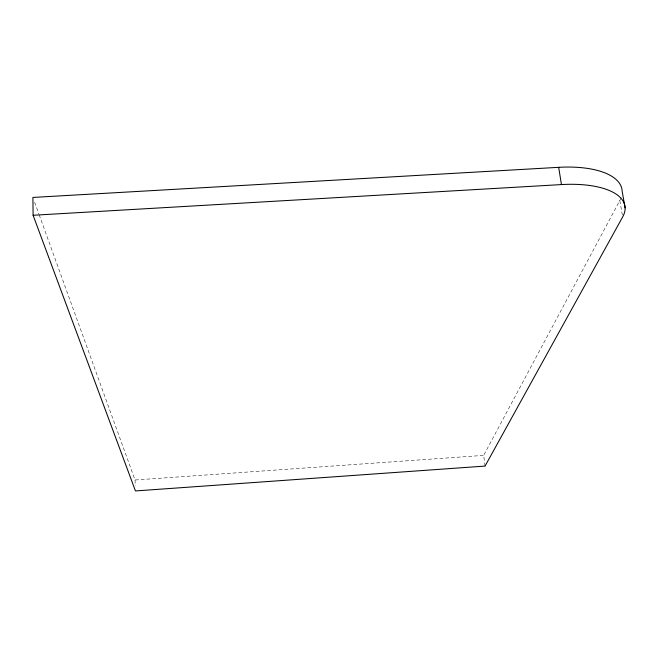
<?xml version="1.0" encoding="UTF-8"?>
<svg xmlns="http://www.w3.org/2000/svg" width="658" height="658" viewBox="0 0 658 658"><rect width="100%" height="100%" fill="white"/><g stroke="black" fill="none" stroke-linecap="round" stroke-linejoin="round"><path stroke-width="0.49" stroke-dasharray="3.29 2.47" d="M485.053 466.078L483.671 455.377L619.795 200.534A79.766 33.829 -10 0 0 621.062 197.721M39.176 214.796L135.03 479.995L483.671 455.377M34.644 202.261L38.822 213.834M619.795 200.534L622.336 214.993M135.03 479.995L135.252 485.966"/><path stroke-width="0.99" d="M33.106 215.265L561.447 184.577A80.136 33.081 -9.8 0 1 622.682 216.926L485.053 466.078L135.441 490.942L33.106 215.265L32.9 197.441L558.675 167.329A79.766 33.829 -10 0 1 622.164 191.289L625.1 207.879M558.675 167.329L561.447 184.577"/></g></svg>
